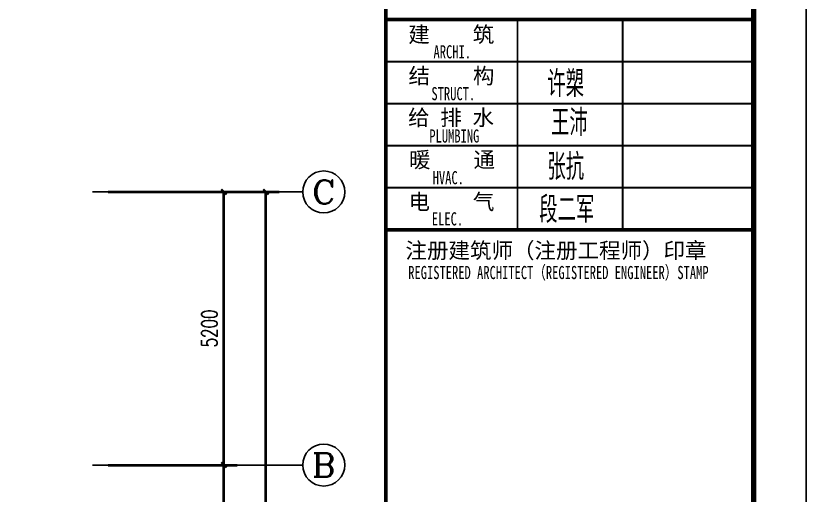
# Model space of a CAD drawing. Extents: x 679383 to 1725648, y -4158549 to 860327.
# Drawn here: x 798157 to 813195, y -2263789 to -2254661 of the extents above; entities that cross this region are included whole.
import ezdxf
from ezdxf.enums import TextEntityAlignment as Align

# ---------------------------------------------------------------- set-up
doc = ezdxf.new("R2010")
doc.units = 0
doc.header["$LTSCALE"] = 1000
doc.header["$MEASUREMENT"] = 0
doc.layers.get('Defpoints').update_dxf_attribs({"color": 8})
for name, color, linetype in [('AXIS', 8, 'Continuous'), ('AXIS_TEXT', 8, 'Continuous'), ('C-AXIS(轴号)', 8, 'Continuous'), ('C-AXIS-T(字)', 8, 'Continuous'), ('图框', 140, 'Continuous'), ('图签文字', 147, 'Continuous')]:
    doc.layers.add(name, color=color, linetype=linetype)
doc.layers.add('WALL', color=8, linetype='Continuous', lineweight=40)
doc.styles.add('_TCH_AXIS', font='COMPLEX', dxfattribs={"bigfont": 'GBCBIG'})
doc.styles.add('_TCH_DIM_T3', font='SIMPLEX', dxfattribs={"width": 0.705882, "bigfont": 'GBCBIG'})
doc.styles.add('COMPLEX', font='COMPLEX')
doc.styles.add('建筑图签-1', font='simhei.ttf', dxfattribs={"width": 0.7})
doc.styles.add('建筑图签-2', font='TXT.shx', dxfattribs={"width": 0.5, "bigfont": 'HZTXT.shx'})
doc.dimstyles.new('_TCH_ARCH&&100', dxfattribs={"dimtxt": 297.5, "dimasz": 100, "dimexe": 250, "dimexo": 300, "dimgap": 126.25, "dimtad": 1, "dimdec": 0, "dimzin": 0, "dimdsep": 46, "dimtxsty": '_TCH_DIM_T3', "dimblk": 'ARCHTICK', "dimcen": 0.09, "dimclrt": 7, "dimazin": 2, "dimtfac": 1, "dimtdec": 0, "dimtix": 1, "dimtmove": 2, "dimatfit": 3, "dimfxl": 1, "dimtolj": 1, "dimtzin": 0, "dimarcsym": 0})

# ---------------------------------------------------------------- blocks, each defined once
blk = doc.blocks.new('2q3q2342q35q2343r5q23rwetr')
at = {"layer": '图框'}
for points, const_width in [([(3527618, 3121310), (3527618, 3161310)], 70), ([(3527626, 3151310), (3534626, 3151310)], 70), ([(3527626, 3151310), (3534626, 3151310)], 70), ([(3530126, 3151310), (3530126, 3147310)], 35), ([(3532126, 3151310), (3532126, 3147310)], 35), ([(3527626, 3150510), (3534626, 3150510)], 35), ([(3527626, 3149710), (3534626, 3149710)], 35), ([(3527626, 3148910), (3534626, 3148910)], 35), ([(3527626, 3148110), (3534626, 3148110)], 35), ([(3527626, 3147310), (3534626, 3147310)], 70)]:
    blk.add_lwpolyline(points, dxfattribs=dict(at, const_width=const_width))
at = {"layer": '图签文字', "color": 7, "style": '建筑图签-1'}
for s, p in [('建    筑', (3528047, 3150877)), ('结    构', (3528052, 3150089)), ('给 排 水', (3528043, 3149295)), ('暖    通', (3528061, 3148492)), ('电    气', (3528051, 3147692)), ('注册建筑师（注册工程师）印章', (3527993, 3146764))]:
    blk.add_text(s, height=300, dxfattribs=at).set_placement(p)
at = {"layer": '图签文字', "style": '建筑图签-1', "width": 0.7}
for s, p in [('ARCHI.', (3528527, 3150572)), ('STRUCT.', (3528487, 3149775)), ('PLUMBING', (3528447, 3148969)), ('HVAC.', (3528511, 3148175)), ('ELEC.', (3528496, 3147391)), ('REGISTERED ARCHITECT（REGISTERED ENGINEER）STAMP', (3528046, 3146369))]:
    blk.add_text(s, height=250, dxfattribs=at).set_placement(p)
at = {"layer": '图签文字', "color": 1, "style": '建筑图签-2', "width": 0.7}
for s, p in [('许槊', (3530692, 3149838)), ('王沛', (3530763, 3149097)), ('张抗', (3530694, 3148258)), ('段二军', (3530538, 3147442))]:
    blk.add_text(s, height=500, dxfattribs=at).set_placement(p)
blk = doc.blocks.new('_ArchTick')
at = {"color": 0, "linetype": 'ByBlock', "const_width": 0.4}
blk.add_lwpolyline([(-0.5, -0.5), (0.5, 0.5)], dxfattribs=at)
blk = doc.blocks.new('*D71')
at = {"layer": 'AXIS', "color": 0, "lineweight": -2, "transparency": 16777216}
for p, q in [((1852272, 1097629), (1855522, 1097629)), ((1855272, 1084929), (1855272, 1097629)), ((1852272, 1084929), (1855522, 1084929))]:
    blk.add_line(p, q, dxfattribs=at)
at = {"layer": 'Defpoints', "color": 0, "transparency": 16777216}
for p in [(1851972, 1097629), (1855272, 1097629), (1851972, 1084929)]:
    blk.add_point(p, dxfattribs=at)
at = {"layer": 'AXIS', "color": 0, "lineweight": -2, "transparency": 16777216, "xscale": 100, "yscale": 100, "zscale": 100}
for p, rotation in [((1855272, 1097629), 90), ((1855272, 1084929), 270)]:
    blk.add_blockref('_ArchTick', p, dxfattribs=dict(at, rotation=rotation))
at = {"layer": 'AXIS', "color": 7, "transparency": 16777216, "insert": (1854997, 1091279), "char_height": 297.5, "attachment_point": 5, "rotation": 90, "style": '_TCH_DIM_T3'}
blk.add_mtext('\\A1;12700', dxfattribs=at)
blk = doc.blocks.new('*D70')
at = {"layer": 'AXIS', "color": 0, "lineweight": -2, "transparency": 16777216}
for p, q in [((1852272, 1097629), (1854722, 1097629)), ((1854472, 1092429), (1854472, 1097629)), ((1852272, 1092429), (1854722, 1092429))]:
    blk.add_line(p, q, dxfattribs=at)
at = {"layer": 'Defpoints', "color": 0, "transparency": 16777216}
for p in [(1851972, 1097629), (1854472, 1097629), (1851972, 1092429)]:
    blk.add_point(p, dxfattribs=at)
at = {"layer": 'AXIS', "color": 0, "lineweight": -2, "transparency": 16777216, "xscale": 100, "yscale": 100, "zscale": 100}
for p, rotation in [((1854472, 1097629), 90), ((1854472, 1092429), 270)]:
    blk.add_blockref('_ArchTick', p, dxfattribs=dict(at, rotation=rotation))
at = {"layer": 'AXIS', "color": 7, "transparency": 16777216, "insert": (1854197, 1095029), "char_height": 297.5, "attachment_point": 5, "rotation": 90, "style": '_TCH_DIM_T3'}
blk.add_mtext('\\A1;5200', dxfattribs=at)
blk = doc.blocks.new('*D69')
at = {"layer": 'AXIS', "color": 0, "lineweight": -2, "transparency": 16777216}
for p, q in [((1852272, 1092429), (1854722, 1092429)), ((1854472, 1084929), (1854472, 1092429)), ((1852272, 1084929), (1854722, 1084929))]:
    blk.add_line(p, q, dxfattribs=at)
at = {"layer": 'Defpoints', "color": 0, "transparency": 16777216}
for p in [(1851972, 1092429), (1854472, 1092429), (1851972, 1084929)]:
    blk.add_point(p, dxfattribs=at)
at = {"layer": 'AXIS', "color": 0, "lineweight": -2, "transparency": 16777216, "xscale": 100, "yscale": 100, "zscale": 100}
for p, rotation in [((1854472, 1092429), 90), ((1854472, 1084929), 270)]:
    blk.add_blockref('_ArchTick', p, dxfattribs=dict(at, rotation=rotation))
at = {"layer": 'AXIS', "color": 7, "transparency": 16777216, "insert": (1854197, 1088679), "char_height": 297.5, "attachment_point": 5, "rotation": 90, "style": '_TCH_DIM_T3'}
blk.add_mtext('\\A1;7500', dxfattribs=at)
blk = doc.blocks.new('_AXISO')
blk.add_circle((0, 0), 0.5)
at = {"layer": 'AXIS_TEXT', "style": 'COMPLEX', "width": 1.041667}
blk.add_attdef('A', text='', height=0.56, dxfattribs=at).set_placement((-0.25, -0.28), (0.25, -0.28), align=Align.FIT)
blk = doc.blocks.new('ASDASFDAHHJ')
at = {"layer": 'C-AXIS(轴号)', "color": 8}
for p, q in [((1851972.2, 1097628.5), (1855972.2, 1097628.5)), ((1851972.2, 1092428.5), (1855972.2, 1092428.5))]:
    blk.add_line(p, q, dxfattribs=at)
at = {"layer": 'C-AXIS(轴号)'}
ref = blk.add_blockref('_AXISO', (1856372.2, 1097628.5), dxfattribs=dict(at, xscale=800, yscale=800, zscale=800))
ref.add_attrib('A', 'C', dxfattribs={"layer": 'C-AXIS-T(字)', "height": 452.5, "style": '_TCH_AXIS', "width": 1.4}).set_placement((1856146, 1097402.3), (1856598.5, 1097402.3), align=Align.FIT)
ref = blk.add_blockref('_AXISO', (1856372.2, 1092428.5), dxfattribs=dict(at, xscale=800, yscale=800, zscale=800))
ref.add_attrib('A', 'B', dxfattribs={"layer": 'C-AXIS-T(字)', "height": 452.5, "style": '_TCH_AXIS', "width": 1.235294}).set_placement((1856146, 1092202.3), (1856598.5, 1092202.3), align=Align.FIT)
at = {"layer": 'AXIS', "color": 8}
for p1, p2, distance, picture, middle in [((1851972.2, 1084928.5), (1851972.2, 1097628.5), -3300, '*D71', (1854997.2, 1091278.5)), ((1851972.2, 1092428.5), (1851972.2, 1097628.5), -2500, '*D70', (1854197.2, 1095028.5)), ((1851972.2, 1084928.5), (1851972.2, 1092428.5), -2500, '*D69', (1854197.2, 1088678.5))]:
    dim = blk.add_aligned_dim(p1=p1, p2=p2, distance=distance, dimstyle='_TCH_ARCH&&100', dxfattribs=at)
    dim.commit()
    dim.dimension.update_dxf_attribs({"geometry": picture, "text_midpoint": middle})

msp = doc.modelspace()

# ---------------------------------------------------------------- linework, layer by layer
at = {"layer": '图框'}
msp.add_lwpolyline([(738895, -2285733), (813195, -2285733), (813195, -2243733), (738895, -2243733)], close=True, dxfattribs=at)
at = {"layer": '图框', "const_width": 100}
msp.add_lwpolyline([(741395, -2284733), (812195, -2284733), (812195, -2244733), (741395, -2244733)], close=True, dxfattribs=at)

# ---------------------------------------------------------------- block references
at = {"layer": 'WALL'}
msp.add_blockref('ASDASFDAHHJ', (-1052356, -3355643), dxfattribs=at)
at = {"layer": '图框'}
msp.add_blockref('2q3q2342q35q2343r5q23rwetr', (-2722423, -5406043), dxfattribs=at)

doc.saveas('drawing.dxf')
